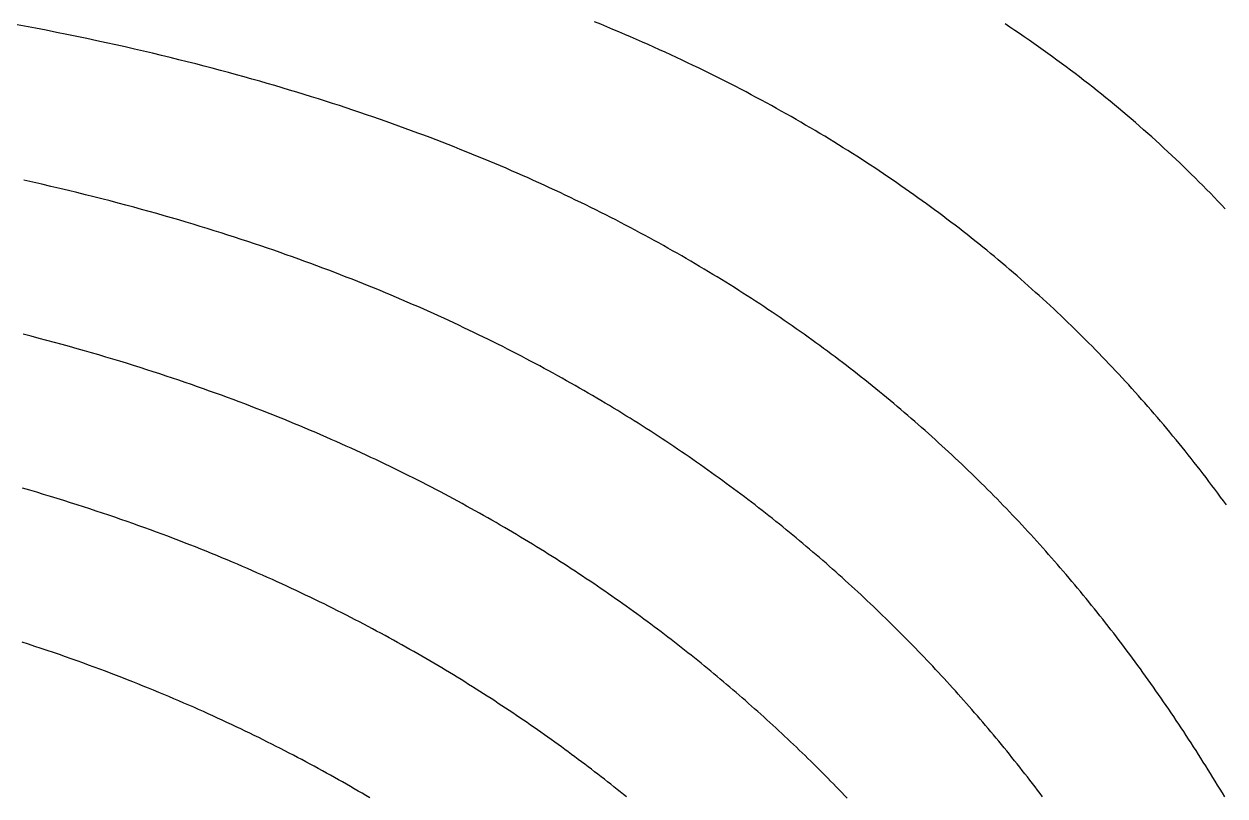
# Model space of a CAD drawing. Extents: x 2 to 198, y -170 to -3.
# Drawn here: x 122.85 to 167.02, y -59.48 to -31.1 of the extents above; entities that cross this region are included whole.
import ezdxf

# ---------------------------------------------------------------- set-up
doc = ezdxf.new("R2010")
doc.units = 0
doc.layers.add('MyLines', color=7, linetype='Continuous')

msp = doc.modelspace()

# ---------------------------------------------------------------- linework, layer by layer
at = {"layer": 'MyLines'}
for p, q in [((122.865, -31.18), (122.457, -31.105)), ((123.265, -31.256), (122.865, -31.18)), ((123.657, -31.331), (123.265, -31.256)), ((124.042, -31.407), (123.657, -31.331)), ((144.059, -31.112), (143.834, -31.02)), ((144.282, -31.204), (144.059, -31.112)), ((144.503, -31.296), (144.282, -31.204)), ((144.724, -31.389), (144.503, -31.296)), ((159.105, -31.215), (158.927, -31.097)), ((159.283, -31.334), (159.105, -31.215)), ((159.46, -31.454), (159.283, -31.334)), ((124.421, -31.484), (124.042, -31.407)), ((124.794, -31.56), (124.421, -31.484)), ((125.16, -31.636), (124.794, -31.56)), ((125.52, -31.713), (125.16, -31.636)), ((125.875, -31.79), (125.52, -31.713)), ((126.225, -31.867), (125.875, -31.79)), ((144.942, -31.482), (144.724, -31.389)), ((145.159, -31.575), (144.942, -31.482)), ((145.375, -31.669), (145.159, -31.575)), ((145.589, -31.763), (145.375, -31.669)), ((145.801, -31.857), (145.589, -31.763)), ((159.636, -31.573), (159.46, -31.454)), ((159.81, -31.694), (159.636, -31.573)), ((159.984, -31.815), (159.81, -31.694)), ((126.57, -31.944), (126.225, -31.867)), ((126.909, -32.022), (126.57, -31.944)), ((127.244, -32.099), (126.909, -32.022)), ((127.575, -32.177), (127.244, -32.099)), ((127.9, -32.255), (127.575, -32.177)), ((146.013, -31.951), (145.801, -31.857)), ((146.222, -32.046), (146.013, -31.951)), ((146.431, -32.141), (146.222, -32.046)), ((146.638, -32.236), (146.431, -32.141)), ((146.844, -32.332), (146.638, -32.236)), ((160.157, -31.936), (159.984, -31.815)), ((160.328, -32.057), (160.157, -31.936)), ((160.499, -32.179), (160.328, -32.057)), ((160.669, -32.302), (160.499, -32.179)), ((128.222, -32.333), (127.9, -32.255)), ((128.54, -32.412), (128.222, -32.333)), ((128.853, -32.49), (128.54, -32.412)), ((129.163, -32.569), (128.853, -32.49)), ((129.469, -32.648), (129.163, -32.569)), ((129.771, -32.727), (129.469, -32.648)), ((147.048, -32.427), (146.844, -32.332)), ((147.251, -32.524), (147.048, -32.427)), ((147.453, -32.62), (147.251, -32.524)), ((147.653, -32.717), (147.453, -32.62)), ((160.837, -32.425), (160.669, -32.302)), ((161.005, -32.549), (160.837, -32.425)), ((161.172, -32.673), (161.005, -32.549)), ((161.338, -32.797), (161.172, -32.673)), ((130.07, -32.807), (129.771, -32.727)), ((130.365, -32.886), (130.07, -32.807)), ((130.658, -32.966), (130.365, -32.886)), ((130.946, -33.046), (130.658, -32.966)), ((131.232, -33.126), (130.946, -33.046)), ((131.515, -33.206), (131.232, -33.126)), ((147.853, -32.813), (147.653, -32.717)), ((148.051, -32.911), (147.853, -32.813)), ((148.247, -33.008), (148.051, -32.911)), ((148.443, -33.106), (148.247, -33.008)), ((148.637, -33.204), (148.443, -33.106)), ((161.503, -32.922), (161.338, -32.797)), ((161.667, -33.047), (161.503, -32.922)), ((161.83, -33.173), (161.667, -33.047)), ((131.795, -33.287), (131.515, -33.206)), ((132.072, -33.367), (131.795, -33.287)), ((132.346, -33.448), (132.072, -33.367)), ((132.617, -33.529), (132.346, -33.448)), ((132.886, -33.611), (132.617, -33.529)), ((148.831, -33.302), (148.637, -33.204)), ((149.023, -33.401), (148.831, -33.302)), ((149.213, -33.5), (149.023, -33.401)), ((149.403, -33.599), (149.213, -33.5)), ((161.993, -33.3), (161.83, -33.173)), ((162.154, -33.427), (161.993, -33.3)), ((162.315, -33.554), (162.154, -33.427)), ((162.474, -33.682), (162.315, -33.554)), ((133.152, -33.692), (132.886, -33.611)), ((133.415, -33.774), (133.152, -33.692)), ((133.676, -33.856), (133.415, -33.774)), ((133.935, -33.938), (133.676, -33.856)), ((134.191, -34.02), (133.935, -33.938)), ((149.592, -33.699), (149.403, -33.599)), ((149.779, -33.799), (149.592, -33.699)), ((149.966, -33.899), (149.779, -33.799)), ((150.151, -33.999), (149.966, -33.899)), ((150.335, -34.1), (150.151, -33.999)), ((162.633, -33.81), (162.474, -33.682)), ((162.791, -33.939), (162.633, -33.81)), ((162.948, -34.068), (162.791, -33.939)), ((134.445, -34.102), (134.191, -34.02)), ((134.697, -34.185), (134.445, -34.102)), ((134.946, -34.268), (134.697, -34.185)), ((135.193, -34.351), (134.946, -34.268)), ((135.439, -34.434), (135.193, -34.351)), ((135.682, -34.518), (135.439, -34.434)), ((150.518, -34.201), (150.335, -34.1)), ((150.7, -34.302), (150.518, -34.201)), ((150.881, -34.404), (150.7, -34.302)), ((151.061, -34.506), (150.881, -34.404)), ((163.104, -34.198), (162.948, -34.068)), ((163.26, -34.328), (163.104, -34.198)), ((163.414, -34.459), (163.26, -34.328)), ((135.923, -34.601), (135.682, -34.518)), ((136.162, -34.685), (135.923, -34.601)), ((136.399, -34.769), (136.162, -34.685)), ((136.634, -34.854), (136.399, -34.769)), ((136.867, -34.938), (136.634, -34.854)), ((151.24, -34.608), (151.061, -34.506)), ((151.418, -34.711), (151.24, -34.608)), ((151.595, -34.814), (151.418, -34.711)), ((151.771, -34.917), (151.595, -34.814)), ((163.568, -34.59), (163.414, -34.459)), ((163.721, -34.722), (163.568, -34.59)), ((163.873, -34.854), (163.721, -34.722)), ((164.024, -34.987), (163.873, -34.854)), ((137.099, -35.023), (136.867, -34.938)), ((137.328, -35.108), (137.099, -35.023)), ((137.556, -35.193), (137.328, -35.108)), ((137.782, -35.278), (137.556, -35.193)), ((138.007, -35.364), (137.782, -35.278)), ((151.946, -35.02), (151.771, -34.917)), ((152.121, -35.124), (151.946, -35.02)), ((152.294, -35.228), (152.121, -35.124)), ((152.466, -35.333), (152.294, -35.228)), ((152.637, -35.437), (152.466, -35.333)), ((164.175, -35.12), (164.024, -34.987)), ((164.324, -35.254), (164.175, -35.12)), ((164.473, -35.388), (164.324, -35.254)), ((138.229, -35.449), (138.007, -35.364)), ((138.45, -35.535), (138.229, -35.449)), ((138.67, -35.622), (138.45, -35.535)), ((138.888, -35.708), (138.67, -35.622)), ((139.104, -35.795), (138.888, -35.708)), ((152.808, -35.542), (152.637, -35.437)), ((152.977, -35.648), (152.808, -35.542)), ((153.146, -35.753), (152.977, -35.648)), ((153.313, -35.859), (153.146, -35.753)), ((164.621, -35.523), (164.473, -35.388)), ((164.769, -35.659), (164.621, -35.523)), ((164.915, -35.794), (164.769, -35.659)), ((139.318, -35.881), (139.104, -35.795)), ((139.532, -35.968), (139.318, -35.881)), ((139.743, -36.055), (139.532, -35.968)), ((139.953, -36.143), (139.743, -36.055)), ((140.162, -36.23), (139.953, -36.143)), ((153.48, -35.965), (153.313, -35.859)), ((153.646, -36.072), (153.48, -35.965)), ((153.811, -36.179), (153.646, -36.072)), ((153.975, -36.286), (153.811, -36.179)), ((165.061, -35.931), (164.915, -35.794)), ((165.206, -36.068), (165.061, -35.931)), ((165.351, -36.205), (165.206, -36.068)), ((165.494, -36.343), (165.351, -36.205)), ((140.37, -36.318), (140.162, -36.23)), ((140.575, -36.406), (140.37, -36.318)), ((140.78, -36.495), (140.575, -36.406)), ((140.983, -36.583), (140.78, -36.495)), ((141.185, -36.672), (140.983, -36.583)), ((154.138, -36.393), (153.975, -36.286)), ((154.301, -36.501), (154.138, -36.393)), ((154.462, -36.609), (154.301, -36.501)), ((154.623, -36.718), (154.462, -36.609)), ((165.637, -36.481), (165.494, -36.343)), ((165.779, -36.62), (165.637, -36.481)), ((165.92, -36.76), (165.779, -36.62)), ((123.175, -36.918), (122.836, -36.843)), ((123.509, -36.994), (123.175, -36.918)), ((123.838, -37.07), (123.509, -36.994)), ((124.162, -37.146), (123.838, -37.07)), ((141.385, -36.761), (141.185, -36.672)), ((141.585, -36.85), (141.385, -36.761)), ((141.783, -36.939), (141.585, -36.85)), ((141.979, -37.029), (141.783, -36.939)), ((142.175, -37.118), (141.979, -37.029)), ((154.783, -36.827), (154.623, -36.718)), ((154.942, -36.936), (154.783, -36.827)), ((155.1, -37.045), (154.942, -36.936)), ((155.258, -37.155), (155.1, -37.045)), ((166.061, -36.9), (165.92, -36.76)), ((166.201, -37.041), (166.061, -36.9)), ((166.34, -37.182), (166.201, -37.041)), ((124.481, -37.222), (124.162, -37.146)), ((124.796, -37.299), (124.481, -37.222)), ((125.106, -37.375), (124.796, -37.299)), ((125.412, -37.452), (125.106, -37.375)), ((125.715, -37.529), (125.412, -37.452)), ((126.013, -37.606), (125.715, -37.529)), ((142.369, -37.208), (142.175, -37.118)), ((142.562, -37.299), (142.369, -37.208)), ((142.754, -37.389), (142.562, -37.299)), ((142.944, -37.48), (142.754, -37.389)), ((143.134, -37.571), (142.944, -37.48)), ((155.415, -37.265), (155.258, -37.155)), ((155.571, -37.376), (155.415, -37.265)), ((155.726, -37.486), (155.571, -37.376)), ((155.88, -37.597), (155.726, -37.486)), ((166.479, -37.323), (166.34, -37.182)), ((166.617, -37.466), (166.479, -37.323)), ((166.754, -37.608), (166.617, -37.466)), ((126.308, -37.683), (126.013, -37.606)), ((126.598, -37.76), (126.308, -37.683)), ((126.886, -37.837), (126.598, -37.76)), ((127.17, -37.915), (126.886, -37.837)), ((127.451, -37.993), (127.17, -37.915)), ((143.322, -37.662), (143.134, -37.571)), ((143.509, -37.753), (143.322, -37.662)), ((143.695, -37.844), (143.509, -37.753)), ((143.88, -37.936), (143.695, -37.844)), ((144.064, -38.028), (143.88, -37.936)), ((156.034, -37.709), (155.88, -37.597)), ((156.187, -37.82), (156.034, -37.709)), ((156.339, -37.933), (156.187, -37.82)), ((156.49, -38.045), (156.339, -37.933)), ((166.89, -37.752), (166.754, -37.608)), ((167.026, -37.895), (166.89, -37.752)), ((127.728, -38.071), (127.451, -37.993)), ((128.002, -38.149), (127.728, -38.071)), ((128.274, -38.227), (128.002, -38.149)), ((128.542, -38.306), (128.274, -38.227)), ((128.808, -38.384), (128.542, -38.306)), ((129.071, -38.463), (128.808, -38.384)), ((144.247, -38.12), (144.064, -38.028)), ((144.428, -38.213), (144.247, -38.12)), ((144.609, -38.305), (144.428, -38.213)), ((144.789, -38.398), (144.609, -38.305)), ((144.967, -38.491), (144.789, -38.398)), ((156.641, -38.158), (156.49, -38.045)), ((156.791, -38.271), (156.641, -38.158)), ((156.94, -38.384), (156.791, -38.271)), ((157.089, -38.498), (156.94, -38.384)), ((129.331, -38.542), (129.071, -38.463)), ((129.588, -38.621), (129.331, -38.542)), ((129.843, -38.7), (129.588, -38.621)), ((130.096, -38.779), (129.843, -38.7)), ((130.346, -38.859), (130.096, -38.779)), ((130.593, -38.939), (130.346, -38.859)), ((145.145, -38.585), (144.967, -38.491)), ((145.322, -38.678), (145.145, -38.585)), ((145.497, -38.772), (145.322, -38.678)), ((145.672, -38.866), (145.497, -38.772)), ((145.846, -38.96), (145.672, -38.866)), ((157.237, -38.612), (157.089, -38.498)), ((157.384, -38.726), (157.237, -38.612)), ((157.53, -38.841), (157.384, -38.726)), ((157.676, -38.956), (157.53, -38.841)), ((130.838, -39.019), (130.593, -38.939)), ((131.081, -39.099), (130.838, -39.019)), ((131.322, -39.179), (131.081, -39.099)), ((131.561, -39.259), (131.322, -39.179)), ((131.798, -39.34), (131.561, -39.259)), ((146.018, -39.055), (145.846, -38.96)), ((146.19, -39.149), (146.018, -39.055)), ((146.361, -39.244), (146.19, -39.149)), ((146.531, -39.339), (146.361, -39.244)), ((157.821, -39.072), (157.676, -38.956)), ((157.965, -39.187), (157.821, -39.072)), ((158.109, -39.303), (157.965, -39.187)), ((158.252, -39.42), (158.109, -39.303)), ((132.032, -39.42), (131.798, -39.34)), ((132.264, -39.501), (132.032, -39.42)), ((132.495, -39.582), (132.264, -39.501)), ((132.724, -39.663), (132.495, -39.582)), ((132.95, -39.745), (132.724, -39.663)), ((133.175, -39.826), (132.95, -39.745)), ((146.7, -39.435), (146.531, -39.339)), ((146.868, -39.53), (146.7, -39.435)), ((147.035, -39.626), (146.868, -39.53)), ((147.202, -39.722), (147.035, -39.626)), ((147.367, -39.819), (147.202, -39.722)), ((158.394, -39.537), (158.252, -39.42)), ((158.536, -39.654), (158.394, -39.537)), ((158.677, -39.771), (158.536, -39.654)), ((133.398, -39.908), (133.175, -39.826)), ((133.619, -39.99), (133.398, -39.908)), ((133.839, -40.072), (133.619, -39.99)), ((134.057, -40.154), (133.839, -40.072)), ((134.273, -40.237), (134.057, -40.154)), ((147.532, -39.915), (147.367, -39.819)), ((147.695, -40.012), (147.532, -39.915)), ((147.858, -40.109), (147.695, -40.012)), ((148.021, -40.206), (147.858, -40.109)), ((158.817, -39.889), (158.677, -39.771)), ((158.957, -40.007), (158.817, -39.889)), ((159.096, -40.126), (158.957, -40.007)), ((159.234, -40.245), (159.096, -40.126)), ((134.487, -40.319), (134.273, -40.237)), ((134.7, -40.402), (134.487, -40.319)), ((134.911, -40.485), (134.7, -40.402)), ((135.121, -40.568), (134.911, -40.485)), ((135.329, -40.651), (135.121, -40.568)), ((148.182, -40.304), (148.021, -40.206)), ((148.342, -40.401), (148.182, -40.304)), ((148.502, -40.499), (148.342, -40.401)), ((148.661, -40.597), (148.502, -40.499)), ((148.819, -40.696), (148.661, -40.597)), ((159.372, -40.364), (159.234, -40.245)), ((159.509, -40.484), (159.372, -40.364)), ((159.646, -40.604), (159.509, -40.484)), ((159.782, -40.724), (159.646, -40.604)), ((135.536, -40.734), (135.329, -40.651)), ((135.741, -40.818), (135.536, -40.734)), ((135.944, -40.902), (135.741, -40.818)), ((136.147, -40.985), (135.944, -40.902)), ((136.348, -41.07), (136.147, -40.985)), ((136.547, -41.154), (136.348, -41.07)), ((148.976, -40.794), (148.819, -40.696)), ((149.133, -40.893), (148.976, -40.794)), ((149.288, -40.992), (149.133, -40.893)), ((149.443, -41.092), (149.288, -40.992)), ((159.917, -40.845), (159.782, -40.724)), ((160.052, -40.966), (159.917, -40.845)), ((160.186, -41.087), (160.052, -40.966)), ((136.745, -41.238), (136.547, -41.154)), ((136.942, -41.323), (136.745, -41.238)), ((137.137, -41.408), (136.942, -41.323)), ((137.332, -41.492), (137.137, -41.408)), ((137.524, -41.578), (137.332, -41.492)), ((149.598, -41.191), (149.443, -41.092)), ((149.751, -41.291), (149.598, -41.191)), ((149.904, -41.391), (149.751, -41.291)), ((150.056, -41.492), (149.904, -41.391)), ((150.207, -41.592), (150.056, -41.492)), ((160.32, -41.209), (160.186, -41.087)), ((160.453, -41.331), (160.32, -41.209)), ((160.585, -41.453), (160.453, -41.331)), ((160.717, -41.576), (160.585, -41.453)), ((137.716, -41.663), (137.524, -41.578)), ((137.907, -41.748), (137.716, -41.663)), ((138.096, -41.834), (137.907, -41.748)), ((138.284, -41.92), (138.096, -41.834)), ((138.471, -42.006), (138.284, -41.92)), ((150.358, -41.693), (150.207, -41.592)), ((150.508, -41.794), (150.358, -41.693)), ((150.657, -41.896), (150.508, -41.794)), ((150.805, -41.997), (150.657, -41.896)), ((160.848, -41.699), (160.717, -41.576)), ((160.979, -41.823), (160.848, -41.699)), ((161.109, -41.947), (160.979, -41.823)), ((161.238, -42.071), (161.109, -41.947)), ((138.656, -42.092), (138.471, -42.006)), ((138.841, -42.178), (138.656, -42.092)), ((139.024, -42.265), (138.841, -42.178)), ((139.206, -42.352), (139.024, -42.265)), ((139.388, -42.438), (139.206, -42.352)), ((150.953, -42.099), (150.805, -41.997)), ((151.1, -42.201), (150.953, -42.099)), ((151.246, -42.303), (151.1, -42.201)), ((151.392, -42.406), (151.246, -42.303)), ((161.367, -42.196), (161.238, -42.071)), ((161.495, -42.321), (161.367, -42.196)), ((161.623, -42.446), (161.495, -42.321)), ((123.109, -42.581), (122.815, -42.506)), ((123.4, -42.657), (123.109, -42.581)), ((123.687, -42.733), (123.4, -42.657)), ((123.97, -42.809), (123.687, -42.733)), ((124.249, -42.885), (123.97, -42.809)), ((139.568, -42.525), (139.388, -42.438)), ((139.747, -42.613), (139.568, -42.525)), ((139.925, -42.7), (139.747, -42.613)), ((140.102, -42.788), (139.925, -42.7)), ((140.277, -42.875), (140.102, -42.788)), ((151.537, -42.509), (151.392, -42.406)), ((151.682, -42.612), (151.537, -42.509)), ((151.825, -42.715), (151.682, -42.612)), ((151.968, -42.819), (151.825, -42.715)), ((152.111, -42.922), (151.968, -42.819)), ((161.75, -42.572), (161.623, -42.446)), ((161.877, -42.698), (161.75, -42.572)), ((162.003, -42.825), (161.877, -42.698)), ((162.129, -42.951), (162.003, -42.825)), ((124.525, -42.961), (124.249, -42.885)), ((124.797, -43.037), (124.525, -42.961)), ((125.067, -43.114), (124.797, -43.037)), ((125.333, -43.19), (125.067, -43.114)), ((125.596, -43.267), (125.333, -43.19)), ((125.856, -43.344), (125.596, -43.267)), ((140.452, -42.963), (140.277, -42.875)), ((140.626, -43.052), (140.452, -42.963)), ((140.799, -43.14), (140.626, -43.052)), ((140.971, -43.228), (140.799, -43.14)), ((141.142, -43.317), (140.971, -43.228)), ((152.253, -43.026), (152.111, -42.922)), ((152.394, -43.131), (152.253, -43.026)), ((152.534, -43.235), (152.394, -43.131)), ((152.674, -43.34), (152.534, -43.235)), ((162.254, -43.079), (162.129, -42.951)), ((162.378, -43.206), (162.254, -43.079)), ((162.502, -43.334), (162.378, -43.206)), ((126.113, -43.421), (125.856, -43.344)), ((126.368, -43.498), (126.113, -43.421)), ((126.62, -43.576), (126.368, -43.498)), ((126.869, -43.653), (126.62, -43.576)), ((127.115, -43.731), (126.869, -43.653)), ((141.312, -43.406), (141.142, -43.317)), ((141.481, -43.495), (141.312, -43.406)), ((141.649, -43.584), (141.481, -43.495)), ((141.817, -43.674), (141.649, -43.584)), ((141.983, -43.763), (141.817, -43.674)), ((152.814, -43.445), (152.674, -43.34)), ((152.952, -43.55), (152.814, -43.445)), ((153.091, -43.656), (152.952, -43.55)), ((153.228, -43.762), (153.091, -43.656)), ((162.626, -43.463), (162.502, -43.334)), ((162.749, -43.592), (162.626, -43.463)), ((162.871, -43.721), (162.749, -43.592)), ((162.993, -43.85), (162.871, -43.721)), ((127.359, -43.809), (127.115, -43.731)), ((127.601, -43.886), (127.359, -43.809)), ((127.84, -43.964), (127.601, -43.886)), ((128.077, -44.043), (127.84, -43.964)), ((128.312, -44.121), (128.077, -44.043)), ((128.544, -44.199), (128.312, -44.121)), ((142.148, -43.853), (141.983, -43.763)), ((142.313, -43.943), (142.148, -43.853)), ((142.477, -44.033), (142.313, -43.943)), ((142.639, -44.123), (142.477, -44.033)), ((142.801, -44.214), (142.639, -44.123)), ((153.365, -43.868), (153.228, -43.762)), ((153.501, -43.974), (153.365, -43.868)), ((153.637, -44.081), (153.501, -43.974)), ((153.772, -44.188), (153.637, -44.081)), ((163.115, -43.98), (162.993, -43.85)), ((163.236, -44.11), (163.115, -43.98)), ((163.356, -44.241), (163.236, -44.11)), ((128.774, -44.278), (128.544, -44.199)), ((129.003, -44.357), (128.774, -44.278)), ((129.229, -44.435), (129.003, -44.357)), ((129.453, -44.514), (129.229, -44.435)), ((129.675, -44.594), (129.453, -44.514)), ((129.896, -44.673), (129.675, -44.594)), ((142.963, -44.305), (142.801, -44.214)), ((143.123, -44.395), (142.963, -44.305)), ((143.282, -44.486), (143.123, -44.395)), ((143.441, -44.578), (143.282, -44.486)), ((143.599, -44.669), (143.441, -44.578)), ((153.907, -44.295), (153.772, -44.188)), ((154.041, -44.402), (153.907, -44.295)), ((154.174, -44.51), (154.041, -44.402)), ((154.307, -44.618), (154.174, -44.51)), ((163.476, -44.372), (163.356, -44.241)), ((163.595, -44.504), (163.476, -44.372)), ((163.714, -44.636), (163.595, -44.504)), ((130.114, -44.752), (129.896, -44.673)), ((130.331, -44.832), (130.114, -44.752)), ((130.546, -44.912), (130.331, -44.832)), ((130.759, -44.991), (130.546, -44.912)), ((130.97, -45.071), (130.759, -44.991)), ((143.756, -44.761), (143.599, -44.669)), ((143.912, -44.853), (143.756, -44.761)), ((144.068, -44.945), (143.912, -44.853)), ((144.222, -45.037), (144.068, -44.945)), ((144.376, -45.129), (144.222, -45.037)), ((154.439, -44.726), (154.307, -44.618)), ((154.571, -44.834), (154.439, -44.726)), ((154.702, -44.943), (154.571, -44.834)), ((154.833, -45.052), (154.702, -44.943)), ((163.833, -44.768), (163.714, -44.636)), ((163.951, -44.901), (163.833, -44.768)), ((164.068, -45.034), (163.951, -44.901)), ((164.185, -45.167), (164.068, -45.034)), ((131.18, -45.152), (130.97, -45.071)), ((131.388, -45.232), (131.18, -45.152)), ((131.595, -45.312), (131.388, -45.232)), ((131.8, -45.393), (131.595, -45.312)), ((132.003, -45.473), (131.8, -45.393)), ((132.205, -45.554), (132.003, -45.473)), ((144.53, -45.222), (144.376, -45.129)), ((144.682, -45.315), (144.53, -45.222)), ((144.834, -45.407), (144.682, -45.315)), ((144.985, -45.501), (144.834, -45.407)), ((154.963, -45.161), (154.833, -45.052)), ((155.092, -45.271), (154.963, -45.161)), ((155.221, -45.381), (155.092, -45.271)), ((155.35, -45.491), (155.221, -45.381)), ((155.478, -45.601), (155.35, -45.491)), ((164.302, -45.301), (164.185, -45.167)), ((164.418, -45.435), (164.302, -45.301)), ((164.533, -45.57), (164.418, -45.435)), ((132.405, -45.635), (132.205, -45.554)), ((132.604, -45.716), (132.405, -45.635)), ((132.801, -45.798), (132.604, -45.716)), ((132.998, -45.879), (132.801, -45.798)), ((133.192, -45.961), (132.998, -45.879)), ((145.135, -45.594), (144.985, -45.501)), ((145.285, -45.687), (145.135, -45.594)), ((145.434, -45.781), (145.285, -45.687)), ((145.582, -45.875), (145.434, -45.781)), ((145.729, -45.969), (145.582, -45.875)), ((155.605, -45.711), (155.478, -45.601)), ((155.732, -45.822), (155.605, -45.711)), ((155.859, -45.933), (155.732, -45.822)), ((155.985, -46.045), (155.859, -45.933)), ((164.648, -45.705), (164.533, -45.57)), ((164.763, -45.84), (164.648, -45.705)), ((164.877, -45.976), (164.763, -45.84)), ((133.385, -46.042), (133.192, -45.961)), ((133.577, -46.124), (133.385, -46.042)), ((133.768, -46.206), (133.577, -46.124)), ((133.957, -46.288), (133.768, -46.206)), ((134.145, -46.371), (133.957, -46.288)), ((134.332, -46.453), (134.145, -46.371)), ((145.876, -46.064), (145.729, -45.969)), ((146.022, -46.158), (145.876, -46.064)), ((146.168, -46.253), (146.022, -46.158)), ((146.312, -46.348), (146.168, -46.253)), ((146.456, -46.443), (146.312, -46.348)), ((156.11, -46.156), (155.985, -46.045)), ((156.235, -46.268), (156.11, -46.156)), ((156.359, -46.38), (156.235, -46.268)), ((164.991, -46.112), (164.877, -45.976)), ((165.104, -46.249), (164.991, -46.112)), ((165.217, -46.386), (165.104, -46.249)), ((134.518, -46.536), (134.332, -46.453)), ((134.702, -46.618), (134.518, -46.536)), ((134.885, -46.701), (134.702, -46.618)), ((135.067, -46.784), (134.885, -46.701)), ((135.248, -46.868), (135.067, -46.784)), ((146.6, -46.538), (146.456, -46.443)), ((146.743, -46.633), (146.6, -46.538)), ((146.885, -46.729), (146.743, -46.633)), ((147.026, -46.825), (146.885, -46.729)), ((156.483, -46.493), (156.359, -46.38)), ((156.607, -46.605), (156.483, -46.493)), ((156.729, -46.718), (156.607, -46.605)), ((156.852, -46.832), (156.729, -46.718)), ((165.329, -46.523), (165.217, -46.386)), ((165.441, -46.661), (165.329, -46.523)), ((165.552, -46.799), (165.441, -46.661)), ((165.663, -46.938), (165.552, -46.799)), ((135.428, -46.951), (135.248, -46.868)), ((135.606, -47.034), (135.428, -46.951)), ((135.784, -47.118), (135.606, -47.034)), ((135.96, -47.202), (135.784, -47.118)), ((136.136, -47.286), (135.96, -47.202)), ((147.167, -46.921), (147.026, -46.825)), ((147.307, -47.017), (147.167, -46.921)), ((147.447, -47.114), (147.307, -47.017)), ((147.586, -47.21), (147.447, -47.114)), ((147.725, -47.307), (147.586, -47.21)), ((156.974, -46.945), (156.852, -46.832)), ((157.095, -47.059), (156.974, -46.945)), ((157.216, -47.173), (157.095, -47.059)), ((157.337, -47.287), (157.216, -47.173)), ((165.774, -47.077), (165.663, -46.938)), ((165.884, -47.217), (165.774, -47.077)), ((165.994, -47.356), (165.884, -47.217)), ((136.31, -47.37), (136.136, -47.286)), ((136.483, -47.454), (136.31, -47.37)), ((136.655, -47.538), (136.483, -47.454)), ((136.826, -47.623), (136.655, -47.538)), ((136.997, -47.707), (136.826, -47.623)), ((147.862, -47.404), (147.725, -47.307)), ((148, -47.501), (147.862, -47.404)), ((148.136, -47.599), (148, -47.501)), ((148.272, -47.696), (148.136, -47.599)), ((148.408, -47.794), (148.272, -47.696)), ((157.457, -47.402), (157.337, -47.287)), ((157.576, -47.517), (157.457, -47.402)), ((157.696, -47.632), (157.576, -47.517)), ((157.814, -47.748), (157.696, -47.632)), ((166.103, -47.497), (165.994, -47.356)), ((166.212, -47.638), (166.103, -47.497)), ((166.32, -47.779), (166.212, -47.638)), ((137.166, -47.792), (136.997, -47.707)), ((137.334, -47.877), (137.166, -47.792)), ((137.501, -47.962), (137.334, -47.877)), ((137.668, -48.048), (137.501, -47.962)), ((137.833, -48.133), (137.668, -48.048)), ((137.997, -48.219), (137.833, -48.133)), ((148.543, -47.892), (148.408, -47.794)), ((148.677, -47.991), (148.543, -47.892)), ((148.811, -48.089), (148.677, -47.991)), ((148.944, -48.188), (148.811, -48.089)), ((157.932, -47.863), (157.814, -47.748)), ((158.05, -47.979), (157.932, -47.863)), ((158.167, -48.096), (158.05, -47.979)), ((158.284, -48.212), (158.167, -48.096)), ((166.428, -47.92), (166.32, -47.779)), ((166.536, -48.062), (166.428, -47.92)), ((166.643, -48.205), (166.536, -48.062)), ((123.059, -48.244), (122.798, -48.168)), ((123.316, -48.319), (123.059, -48.244)), ((123.57, -48.395), (123.316, -48.319)), ((123.821, -48.471), (123.57, -48.395)), ((124.07, -48.547), (123.821, -48.471)), ((124.315, -48.623), (124.07, -48.547)), ((138.161, -48.304), (137.997, -48.219)), ((138.324, -48.39), (138.161, -48.304)), ((138.485, -48.476), (138.324, -48.39)), ((138.646, -48.562), (138.485, -48.476)), ((138.806, -48.649), (138.646, -48.562)), ((149.077, -48.287), (148.944, -48.188)), ((149.209, -48.386), (149.077, -48.287)), ((149.34, -48.485), (149.209, -48.386)), ((149.471, -48.584), (149.34, -48.485)), ((149.602, -48.684), (149.471, -48.584)), ((158.401, -48.329), (158.284, -48.212)), ((158.517, -48.446), (158.401, -48.329)), ((158.632, -48.564), (158.517, -48.446)), ((158.747, -48.682), (158.632, -48.564)), ((166.749, -48.347), (166.643, -48.205)), ((166.856, -48.491), (166.749, -48.347)), ((166.962, -48.634), (166.856, -48.491)), ((124.558, -48.7), (124.315, -48.623)), ((124.799, -48.776), (124.558, -48.7)), ((125.037, -48.853), (124.799, -48.776)), ((125.272, -48.929), (125.037, -48.853)), ((125.505, -49.006), (125.272, -48.929)), ((125.735, -49.083), (125.505, -49.006)), ((138.966, -48.735), (138.806, -48.649)), ((139.124, -48.822), (138.966, -48.735)), ((139.282, -48.909), (139.124, -48.822)), ((139.438, -48.996), (139.282, -48.909)), ((139.594, -49.083), (139.438, -48.996)), ((149.732, -48.784), (149.602, -48.684)), ((149.861, -48.884), (149.732, -48.784)), ((149.99, -48.984), (149.861, -48.884)), ((150.118, -49.085), (149.99, -48.984)), ((158.862, -48.8), (158.747, -48.682)), ((158.976, -48.918), (158.862, -48.8)), ((159.09, -49.036), (158.976, -48.918)), ((167.067, -48.778), (166.962, -48.634)), ((125.964, -49.16), (125.735, -49.083)), ((126.19, -49.237), (125.964, -49.16)), ((126.414, -49.314), (126.19, -49.237)), ((126.636, -49.391), (126.414, -49.314)), ((126.855, -49.469), (126.636, -49.391)), ((139.749, -49.17), (139.594, -49.083)), ((139.904, -49.257), (139.749, -49.17)), ((140.057, -49.345), (139.904, -49.257)), ((140.21, -49.433), (140.057, -49.345)), ((140.362, -49.521), (140.21, -49.433)), ((150.246, -49.185), (150.118, -49.085)), ((150.373, -49.286), (150.246, -49.185)), ((150.5, -49.387), (150.373, -49.286)), ((150.627, -49.489), (150.5, -49.387)), ((159.203, -49.155), (159.09, -49.036)), ((159.316, -49.275), (159.203, -49.155)), ((159.429, -49.394), (159.316, -49.275)), ((159.541, -49.514), (159.429, -49.394)), ((127.073, -49.547), (126.855, -49.469)), ((127.289, -49.624), (127.073, -49.547)), ((127.503, -49.702), (127.289, -49.624)), ((127.715, -49.78), (127.503, -49.702)), ((127.925, -49.858), (127.715, -49.78)), ((128.134, -49.936), (127.925, -49.858)), ((140.513, -49.609), (140.362, -49.521)), ((140.664, -49.697), (140.513, -49.609)), ((140.813, -49.785), (140.664, -49.697)), ((140.962, -49.874), (140.813, -49.785)), ((141.111, -49.962), (140.962, -49.874)), ((150.752, -49.59), (150.627, -49.489)), ((150.878, -49.692), (150.752, -49.59)), ((151.002, -49.794), (150.878, -49.692)), ((151.127, -49.896), (151.002, -49.794)), ((151.251, -49.998), (151.127, -49.896)), ((159.653, -49.634), (159.541, -49.514)), ((159.764, -49.754), (159.653, -49.634)), ((159.875, -49.875), (159.764, -49.754)), ((159.985, -49.996), (159.875, -49.875)), ((128.341, -50.015), (128.134, -49.936)), ((128.546, -50.093), (128.341, -50.015)), ((128.749, -50.172), (128.546, -50.093)), ((128.951, -50.25), (128.749, -50.172)), ((129.151, -50.329), (128.951, -50.25)), ((129.349, -50.408), (129.151, -50.329)), ((141.258, -50.051), (141.111, -49.962)), ((141.405, -50.14), (141.258, -50.051)), ((141.551, -50.229), (141.405, -50.14)), ((141.697, -50.318), (141.551, -50.229)), ((141.841, -50.408), (141.697, -50.318)), ((151.374, -50.101), (151.251, -49.998)), ((151.497, -50.204), (151.374, -50.101)), ((151.619, -50.307), (151.497, -50.204)), ((151.741, -50.41), (151.619, -50.307)), ((160.095, -50.117), (159.985, -49.996)), ((160.205, -50.238), (160.095, -50.117)), ((160.314, -50.36), (160.205, -50.238)), ((129.546, -50.487), (129.349, -50.408)), ((129.742, -50.566), (129.546, -50.487)), ((129.936, -50.646), (129.742, -50.566)), ((130.129, -50.725), (129.936, -50.646)), ((130.32, -50.805), (130.129, -50.725)), ((141.986, -50.498), (141.841, -50.408)), ((142.129, -50.587), (141.986, -50.498)), ((142.272, -50.677), (142.129, -50.587)), ((142.414, -50.767), (142.272, -50.677)), ((142.555, -50.858), (142.414, -50.767)), ((151.863, -50.513), (151.741, -50.41)), ((151.984, -50.617), (151.863, -50.513)), ((152.104, -50.721), (151.984, -50.617)), ((152.224, -50.825), (152.104, -50.721)), ((160.423, -50.482), (160.314, -50.36)), ((160.531, -50.605), (160.423, -50.482)), ((160.64, -50.727), (160.531, -50.605)), ((160.747, -50.85), (160.64, -50.727)), ((130.51, -50.884), (130.32, -50.805)), ((130.698, -50.964), (130.51, -50.884)), ((130.885, -51.044), (130.698, -50.964)), ((131.071, -51.124), (130.885, -51.044)), ((131.255, -51.205), (131.071, -51.124)), ((131.439, -51.285), (131.255, -51.205)), ((142.696, -50.948), (142.555, -50.858)), ((142.836, -51.039), (142.696, -50.948)), ((142.976, -51.129), (142.836, -51.039)), ((143.115, -51.22), (142.976, -51.129)), ((143.253, -51.311), (143.115, -51.22)), ((152.344, -50.929), (152.224, -50.825)), ((152.463, -51.033), (152.344, -50.929)), ((152.582, -51.138), (152.463, -51.033)), ((152.7, -51.243), (152.582, -51.138)), ((160.855, -50.973), (160.747, -50.85)), ((160.961, -51.097), (160.855, -50.973)), ((161.068, -51.221), (160.961, -51.097)), ((161.174, -51.345), (161.068, -51.221)), ((131.62, -51.365), (131.439, -51.285)), ((131.801, -51.446), (131.62, -51.365)), ((131.981, -51.527), (131.801, -51.446)), ((132.159, -51.607), (131.981, -51.527)), ((132.336, -51.688), (132.159, -51.607)), ((143.391, -51.403), (143.253, -51.311)), ((143.528, -51.494), (143.391, -51.403)), ((143.665, -51.585), (143.528, -51.494)), ((143.8, -51.677), (143.665, -51.585)), ((152.818, -51.348), (152.7, -51.243)), ((152.935, -51.453), (152.818, -51.348)), ((153.052, -51.559), (152.935, -51.453)), ((153.169, -51.665), (153.052, -51.559)), ((153.285, -51.771), (153.169, -51.665)), ((161.28, -51.47), (161.174, -51.345)), ((161.385, -51.594), (161.28, -51.47)), ((161.49, -51.719), (161.385, -51.594)), ((132.512, -51.769), (132.336, -51.688)), ((132.687, -51.851), (132.512, -51.769)), ((132.861, -51.932), (132.687, -51.851)), ((133.034, -52.013), (132.861, -51.932)), ((133.205, -52.095), (133.034, -52.013)), ((133.376, -52.177), (133.205, -52.095)), ((143.936, -51.769), (143.8, -51.677)), ((144.07, -51.861), (143.936, -51.769)), ((144.205, -51.953), (144.07, -51.861)), ((144.338, -52.046), (144.205, -51.953)), ((144.471, -52.138), (144.338, -52.046)), ((153.401, -51.877), (153.285, -51.771)), ((153.516, -51.983), (153.401, -51.877)), ((153.631, -52.09), (153.516, -51.983)), ((153.745, -52.197), (153.631, -52.09)), ((161.595, -51.845), (161.49, -51.719)), ((161.699, -51.97), (161.595, -51.845)), ((161.803, -52.096), (161.699, -51.97)), ((161.907, -52.223), (161.803, -52.096)), ((133.545, -52.259), (133.376, -52.177)), ((133.714, -52.341), (133.545, -52.259)), ((133.881, -52.423), (133.714, -52.341)), ((134.048, -52.505), (133.881, -52.423)), ((134.213, -52.587), (134.048, -52.505)), ((144.604, -52.231), (144.471, -52.138)), ((144.736, -52.324), (144.604, -52.231)), ((144.867, -52.417), (144.736, -52.324)), ((144.998, -52.51), (144.867, -52.417)), ((145.128, -52.603), (144.998, -52.51)), ((153.859, -52.304), (153.745, -52.197)), ((153.973, -52.411), (153.859, -52.304)), ((154.086, -52.519), (153.973, -52.411)), ((154.199, -52.626), (154.086, -52.519)), ((162.01, -52.349), (161.907, -52.223)), ((162.113, -52.476), (162.01, -52.349)), ((162.215, -52.603), (162.113, -52.476)), ((134.378, -52.67), (134.213, -52.587)), ((134.541, -52.752), (134.378, -52.67)), ((134.704, -52.835), (134.541, -52.752)), ((134.866, -52.918), (134.704, -52.835)), ((135.026, -53.001), (134.866, -52.918)), ((135.186, -53.084), (135.026, -53.001)), ((145.258, -52.697), (145.128, -52.603)), ((145.387, -52.79), (145.258, -52.697)), ((145.516, -52.884), (145.387, -52.79)), ((145.644, -52.978), (145.516, -52.884)), ((145.771, -53.072), (145.644, -52.978)), ((154.311, -52.734), (154.199, -52.626)), ((154.423, -52.843), (154.311, -52.734)), ((154.535, -52.951), (154.423, -52.843)), ((154.646, -53.06), (154.535, -52.951)), ((162.317, -52.731), (162.215, -52.603)), ((162.419, -52.859), (162.317, -52.731)), ((162.52, -52.987), (162.419, -52.859)), ((162.622, -53.115), (162.52, -52.987)), ((135.345, -53.167), (135.186, -53.084)), ((135.503, -53.251), (135.345, -53.167)), ((135.66, -53.334), (135.503, -53.251)), ((135.817, -53.418), (135.66, -53.334)), ((135.972, -53.502), (135.817, -53.418)), ((145.898, -53.167), (145.771, -53.072)), ((146.025, -53.261), (145.898, -53.167)), ((146.151, -53.356), (146.025, -53.261)), ((146.277, -53.451), (146.151, -53.356)), ((154.757, -53.168), (154.646, -53.06)), ((154.867, -53.277), (154.757, -53.168)), ((154.977, -53.387), (154.867, -53.277)), ((155.087, -53.496), (154.977, -53.387)), ((162.722, -53.244), (162.622, -53.115)), ((162.823, -53.373), (162.722, -53.244)), ((162.923, -53.503), (162.823, -53.373)), ((123.019, -53.906), (122.785, -53.831)), ((136.127, -53.586), (135.972, -53.502)), ((136.281, -53.67), (136.127, -53.586)), ((136.434, -53.754), (136.281, -53.67)), ((136.586, -53.838), (136.434, -53.754)), ((136.738, -53.923), (136.586, -53.838)), ((146.402, -53.546), (146.277, -53.451)), ((146.526, -53.641), (146.402, -53.546)), ((146.65, -53.736), (146.526, -53.641)), ((146.774, -53.832), (146.65, -53.736)), ((146.897, -53.928), (146.774, -53.832)), ((155.196, -53.606), (155.087, -53.496)), ((155.305, -53.716), (155.196, -53.606)), ((155.413, -53.826), (155.305, -53.716)), ((155.522, -53.937), (155.413, -53.826)), ((163.022, -53.632), (162.923, -53.503)), ((163.122, -53.762), (163.022, -53.632)), ((163.221, -53.893), (163.122, -53.762)), ((123.25, -53.982), (123.019, -53.906)), ((123.478, -54.058), (123.25, -53.982)), ((123.704, -54.134), (123.478, -54.058)), ((123.927, -54.21), (123.704, -54.134)), ((124.149, -54.286), (123.927, -54.21)), ((124.368, -54.362), (124.149, -54.286)), ((136.888, -54.007), (136.738, -53.923)), ((137.038, -54.092), (136.888, -54.007)), ((137.187, -54.177), (137.038, -54.092)), ((137.336, -54.262), (137.187, -54.177)), ((137.483, -54.347), (137.336, -54.262)), ((147.02, -54.024), (146.897, -53.928)), ((147.142, -54.12), (147.02, -54.024)), ((147.264, -54.216), (147.142, -54.12)), ((147.385, -54.312), (147.264, -54.216)), ((147.506, -54.409), (147.385, -54.312)), ((155.629, -54.047), (155.522, -53.937)), ((155.737, -54.158), (155.629, -54.047)), ((155.844, -54.269), (155.737, -54.158)), ((155.95, -54.38), (155.844, -54.269)), ((163.319, -54.023), (163.221, -53.893)), ((163.417, -54.154), (163.319, -54.023)), ((163.515, -54.286), (163.417, -54.154)), ((163.613, -54.417), (163.515, -54.286)), ((124.585, -54.438), (124.368, -54.362)), ((124.8, -54.515), (124.585, -54.438)), ((125.013, -54.591), (124.8, -54.515)), ((125.224, -54.668), (125.013, -54.591)), ((125.432, -54.745), (125.224, -54.668)), ((125.64, -54.821), (125.432, -54.745)), ((137.63, -54.432), (137.483, -54.347)), ((137.777, -54.518), (137.63, -54.432)), ((137.922, -54.603), (137.777, -54.518)), ((138.067, -54.689), (137.922, -54.603)), ((138.211, -54.775), (138.067, -54.689)), ((147.626, -54.505), (147.506, -54.409)), ((147.746, -54.602), (147.626, -54.505)), ((147.865, -54.699), (147.746, -54.602)), ((147.984, -54.797), (147.865, -54.699)), ((156.057, -54.492), (155.95, -54.38)), ((156.163, -54.604), (156.057, -54.492)), ((156.268, -54.716), (156.163, -54.604)), ((156.373, -54.828), (156.268, -54.716)), ((163.71, -54.549), (163.613, -54.417)), ((163.807, -54.681), (163.71, -54.549)), ((163.904, -54.814), (163.807, -54.681)), ((125.845, -54.898), (125.64, -54.821)), ((126.048, -54.975), (125.845, -54.898)), ((126.25, -55.053), (126.048, -54.975)), ((126.45, -55.13), (126.25, -55.053)), ((126.648, -55.207), (126.45, -55.13)), ((126.845, -55.285), (126.648, -55.207)), ((138.354, -54.86), (138.211, -54.775)), ((138.497, -54.947), (138.354, -54.86)), ((138.639, -55.033), (138.497, -54.947)), ((138.78, -55.119), (138.639, -55.033)), ((138.921, -55.206), (138.78, -55.119)), ((139.061, -55.292), (138.921, -55.206)), ((148.103, -54.894), (147.984, -54.797)), ((148.221, -54.992), (148.103, -54.894)), ((148.339, -55.089), (148.221, -54.992)), ((148.456, -55.187), (148.339, -55.089)), ((148.573, -55.286), (148.456, -55.187)), ((156.478, -54.94), (156.373, -54.828)), ((156.583, -55.053), (156.478, -54.94)), ((156.687, -55.166), (156.583, -55.053)), ((156.79, -55.279), (156.687, -55.166)), ((164, -54.947), (163.904, -54.814)), ((164.096, -55.08), (164, -54.947)), ((164.192, -55.214), (164.096, -55.08)), ((127.04, -55.362), (126.845, -55.285)), ((127.234, -55.44), (127.04, -55.362)), ((127.425, -55.518), (127.234, -55.44)), ((127.616, -55.596), (127.425, -55.518)), ((127.805, -55.674), (127.616, -55.596)), ((139.2, -55.379), (139.061, -55.292)), ((139.339, -55.466), (139.2, -55.379)), ((139.477, -55.553), (139.339, -55.466)), ((139.614, -55.64), (139.477, -55.553)), ((139.751, -55.727), (139.614, -55.64)), ((148.689, -55.384), (148.573, -55.286)), ((148.805, -55.482), (148.689, -55.384)), ((148.92, -55.581), (148.805, -55.482)), ((149.035, -55.68), (148.92, -55.581)), ((156.894, -55.393), (156.79, -55.279)), ((156.997, -55.506), (156.894, -55.393)), ((157.1, -55.62), (156.997, -55.506)), ((157.202, -55.734), (157.1, -55.62)), ((164.287, -55.347), (164.192, -55.214)), ((164.382, -55.482), (164.287, -55.347)), ((164.477, -55.616), (164.382, -55.482)), ((164.572, -55.751), (164.477, -55.616)), ((127.992, -55.752), (127.805, -55.674)), ((128.179, -55.83), (127.992, -55.752)), ((128.363, -55.908), (128.179, -55.83)), ((128.547, -55.987), (128.363, -55.908)), ((128.729, -56.066), (128.547, -55.987)), ((128.909, -56.144), (128.729, -56.066)), ((139.887, -55.815), (139.751, -55.727)), ((140.023, -55.902), (139.887, -55.815)), ((140.158, -55.99), (140.023, -55.902)), ((140.292, -56.078), (140.158, -55.99)), ((140.426, -56.166), (140.292, -56.078)), ((149.15, -55.779), (149.035, -55.68)), ((149.264, -55.878), (149.15, -55.779)), ((149.378, -55.977), (149.264, -55.878)), ((149.492, -56.077), (149.378, -55.977)), ((149.605, -56.176), (149.492, -56.077)), ((157.304, -55.849), (157.202, -55.734)), ((157.406, -55.963), (157.304, -55.849)), ((157.507, -56.078), (157.406, -55.963)), ((157.608, -56.193), (157.507, -56.078)), ((164.666, -55.886), (164.572, -55.751)), ((164.759, -56.022), (164.666, -55.886)), ((164.853, -56.157), (164.759, -56.022)), ((129.089, -56.223), (128.909, -56.144)), ((129.267, -56.302), (129.089, -56.223)), ((129.444, -56.381), (129.267, -56.302)), ((129.62, -56.46), (129.444, -56.381)), ((129.794, -56.539), (129.62, -56.46)), ((140.559, -56.254), (140.426, -56.166)), ((140.692, -56.342), (140.559, -56.254)), ((140.824, -56.43), (140.692, -56.342)), ((140.956, -56.519), (140.824, -56.43)), ((141.086, -56.607), (140.956, -56.519)), ((149.717, -56.276), (149.605, -56.176)), ((149.83, -56.376), (149.717, -56.276)), ((149.941, -56.477), (149.83, -56.376)), ((150.053, -56.577), (149.941, -56.477)), ((157.709, -56.308), (157.608, -56.193)), ((157.81, -56.424), (157.709, -56.308)), ((157.91, -56.539), (157.81, -56.424)), ((164.946, -56.293), (164.853, -56.157)), ((165.039, -56.43), (164.946, -56.293)), ((165.131, -56.567), (165.039, -56.43)), ((129.968, -56.619), (129.794, -56.539)), ((130.14, -56.698), (129.968, -56.619)), ((130.311, -56.778), (130.14, -56.698)), ((130.481, -56.857), (130.311, -56.778)), ((130.65, -56.937), (130.481, -56.857)), ((130.818, -57.017), (130.65, -56.937)), ((141.217, -56.696), (141.086, -56.607)), ((141.347, -56.785), (141.217, -56.696)), ((141.476, -56.874), (141.347, -56.785)), ((141.605, -56.964), (141.476, -56.874)), ((141.733, -57.053), (141.605, -56.964)), ((150.164, -56.678), (150.053, -56.577)), ((150.275, -56.778), (150.164, -56.678)), ((150.385, -56.879), (150.275, -56.778)), ((150.495, -56.98), (150.385, -56.879)), ((158.009, -56.655), (157.91, -56.539)), ((158.109, -56.772), (158.009, -56.655)), ((158.208, -56.888), (158.109, -56.772)), ((158.307, -57.005), (158.208, -56.888)), ((165.224, -56.704), (165.131, -56.567)), ((165.316, -56.841), (165.224, -56.704)), ((165.407, -56.979), (165.316, -56.841)), ((130.984, -57.097), (130.818, -57.017)), ((131.15, -57.177), (130.984, -57.097)), ((131.315, -57.258), (131.15, -57.177)), ((131.478, -57.338), (131.315, -57.258)), ((131.641, -57.418), (131.478, -57.338)), ((131.802, -57.499), (131.641, -57.418)), ((141.86, -57.142), (141.733, -57.053)), ((141.988, -57.232), (141.86, -57.142)), ((142.114, -57.322), (141.988, -57.232)), ((142.24, -57.412), (142.114, -57.322)), ((142.366, -57.502), (142.24, -57.412)), ((150.604, -57.082), (150.495, -56.98)), ((150.713, -57.183), (150.604, -57.082)), ((150.822, -57.285), (150.713, -57.183)), ((150.931, -57.387), (150.822, -57.285)), ((151.039, -57.489), (150.931, -57.387)), ((158.405, -57.122), (158.307, -57.005)), ((158.503, -57.239), (158.405, -57.122)), ((158.601, -57.356), (158.503, -57.239)), ((158.699, -57.474), (158.601, -57.356)), ((165.499, -57.117), (165.407, -56.979)), ((165.59, -57.256), (165.499, -57.117)), ((165.68, -57.395), (165.59, -57.256)), ((165.771, -57.534), (165.68, -57.395)), ((131.963, -57.58), (131.802, -57.499)), ((132.123, -57.66), (131.963, -57.58)), ((132.282, -57.741), (132.123, -57.66)), ((132.44, -57.822), (132.282, -57.741)), ((132.597, -57.904), (132.44, -57.822)), ((142.491, -57.592), (142.366, -57.502)), ((142.615, -57.682), (142.491, -57.592)), ((142.74, -57.773), (142.615, -57.682)), ((142.863, -57.863), (142.74, -57.773)), ((151.146, -57.591), (151.039, -57.489)), ((151.254, -57.693), (151.146, -57.591)), ((151.361, -57.796), (151.254, -57.693)), ((151.467, -57.899), (151.361, -57.796)), ((158.796, -57.592), (158.699, -57.474)), ((158.893, -57.71), (158.796, -57.592)), ((158.989, -57.828), (158.893, -57.71)), ((159.086, -57.947), (158.989, -57.828)), ((165.861, -57.673), (165.771, -57.534)), ((165.951, -57.813), (165.861, -57.673)), ((166.04, -57.953), (165.951, -57.813)), ((132.753, -57.985), (132.597, -57.904)), ((132.908, -58.066), (132.753, -57.985)), ((133.062, -58.148), (132.908, -58.066)), ((133.216, -58.229), (133.062, -58.148)), ((133.368, -58.311), (133.216, -58.229)), ((142.986, -57.954), (142.863, -57.863)), ((143.109, -58.045), (142.986, -57.954)), ((143.231, -58.136), (143.109, -58.045)), ((143.353, -58.227), (143.231, -58.136)), ((143.474, -58.319), (143.353, -58.227)), ((151.573, -58.001), (151.467, -57.899)), ((151.679, -58.105), (151.573, -58.001)), ((151.785, -58.208), (151.679, -58.105)), ((151.89, -58.311), (151.785, -58.208)), ((159.182, -58.066), (159.086, -57.947)), ((159.277, -58.185), (159.182, -58.066)), ((159.373, -58.304), (159.277, -58.185)), ((166.13, -58.094), (166.04, -57.953)), ((166.219, -58.234), (166.13, -58.094)), ((166.307, -58.376), (166.219, -58.234)), ((133.52, -58.393), (133.368, -58.311)), ((133.671, -58.475), (133.52, -58.393)), ((133.821, -58.557), (133.671, -58.475)), ((133.97, -58.639), (133.821, -58.557)), ((134.119, -58.721), (133.97, -58.639)), ((134.267, -58.804), (134.119, -58.721)), ((143.594, -58.41), (143.474, -58.319)), ((143.715, -58.502), (143.594, -58.41)), ((143.834, -58.594), (143.715, -58.502)), ((143.954, -58.685), (143.834, -58.594)), ((144.073, -58.777), (143.954, -58.685)), ((151.995, -58.415), (151.89, -58.311)), ((152.099, -58.519), (151.995, -58.415)), ((152.203, -58.623), (152.099, -58.519)), ((152.307, -58.727), (152.203, -58.623)), ((152.411, -58.832), (152.307, -58.727)), ((159.468, -58.424), (159.373, -58.304)), ((159.563, -58.544), (159.468, -58.424)), ((159.657, -58.664), (159.563, -58.544)), ((159.751, -58.784), (159.657, -58.664)), ((166.396, -58.517), (166.307, -58.376)), ((166.484, -58.659), (166.396, -58.517)), ((166.572, -58.801), (166.484, -58.659)), ((134.414, -58.886), (134.267, -58.804)), ((134.56, -58.969), (134.414, -58.886)), ((134.705, -59.052), (134.56, -58.969)), ((134.85, -59.135), (134.705, -59.052)), ((134.994, -59.218), (134.85, -59.135)), ((144.191, -58.87), (144.073, -58.777)), ((144.309, -58.962), (144.191, -58.87)), ((144.426, -59.055), (144.309, -58.962)), ((144.544, -59.147), (144.426, -59.055)), ((144.66, -59.24), (144.544, -59.147)), ((152.514, -58.936), (152.411, -58.832)), ((152.617, -59.041), (152.514, -58.936)), ((152.719, -59.146), (152.617, -59.041)), ((152.821, -59.251), (152.719, -59.146)), ((159.845, -58.905), (159.751, -58.784)), ((159.939, -59.026), (159.845, -58.905)), ((160.032, -59.147), (159.939, -59.026)), ((160.125, -59.268), (160.032, -59.147)), ((166.659, -58.944), (166.572, -58.801)), ((166.747, -59.087), (166.659, -58.944)), ((166.834, -59.23), (166.747, -59.087)), ((135.137, -59.301), (134.994, -59.218)), ((135.28, -59.384), (135.137, -59.301)), ((135.422, -59.467), (135.28, -59.384)), ((135.563, -59.551), (135.422, -59.467)), ((144.776, -59.333), (144.66, -59.24)), ((144.892, -59.426), (144.776, -59.333)), ((145.008, -59.519), (144.892, -59.426)), ((152.923, -59.356), (152.821, -59.251)), ((153.024, -59.462), (152.923, -59.356)), ((153.125, -59.568), (153.024, -59.462)), ((160.218, -59.39), (160.125, -59.268)), ((160.31, -59.511), (160.218, -59.39)), ((166.92, -59.373), (166.834, -59.23)), ((167.007, -59.517), (166.92, -59.373))]:
    msp.add_line(p, q, dxfattribs=at)

doc.saveas('drawing.dxf')
